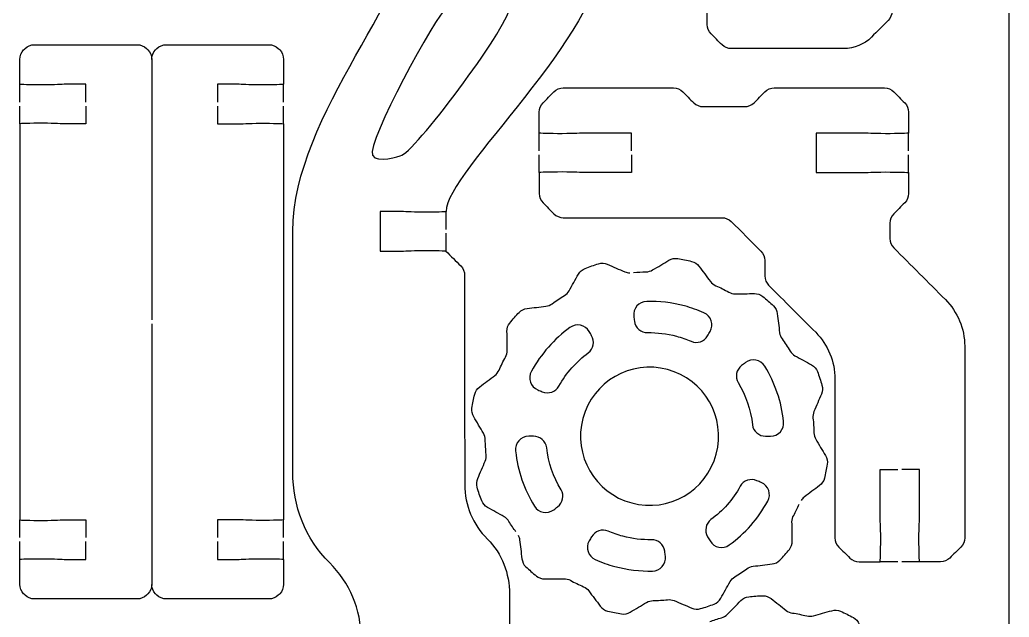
# Model space of a CAD drawing. Extents: x 0 to 265, y 230 to 450.
# Drawn here: x 190 to 265, y 358.2 to 403.4 of the extents above; entities that cross this region are included whole.
import ezdxf

# ---------------------------------------------------------------- set-up
doc = ezdxf.new("R2010")
doc.units = 0
doc.header["$MEASUREMENT"] = 0
doc.layers.add('DEFAULT', color=18, linetype='CONTINUOUS')

msp = doc.modelspace()

# ---------------------------------------------------------------- linework, layer by layer
at = {"layer": 'DEFAULT', "color": 1}
for points in [[(265, 242.15), (265, 437.85)], [(190.003, 397.2), (190.003, 398.551)], [(209.998, 397.2), (209.998, 398.551)], [(190.003, 395.549), (190.003, 396.9)], [(209.998, 395.549), (209.998, 396.9)], [(229.369, 393.506), (229.369, 394.857)], [(257.369, 393.506), (257.369, 394.857)], [(229.369, 391.855), (229.369, 393.206)], [(257.369, 391.855), (257.369, 393.206)], [(222.31, 387.558), (222.31, 388.909)], [(222.31, 385.907), (222.31, 387.258)], [(190.003, 364.201), (190.003, 365.552)], [(209.998, 364.201), (209.998, 365.552)], [(190.003, 362.553), (190.003, 363.901)], [(209.998, 362.553), (209.998, 363.901)], [(256.558, 362.359), (255.206, 362.359)], [(258.209, 362.359), (256.858, 362.359)]]:
    msp.add_lwpolyline(points, dxfattribs=at)
for points, knots in [([(235.596, 437.321), (235.596, 437.772), (235.596, 438.222), (235.596, 438.672), (234.429, 438.672), (233.263, 438.672), (232.096, 438.672), (232.004, 438.672), (231.313, 438.623), (230.346, 438.623), (229.38, 438.623), (228.596, 438.644), (228.596, 438.672), (228.596, 439.2), (228.596, 439.728), (228.596, 440.256), (228.596, 440.521), (228.702, 440.778), (228.889, 440.965), (229.166, 441.242), (229.442, 441.518), (229.718, 441.794), (229.905, 441.981), (230.159, 442.087), (230.424, 442.087), (233.385, 442.087), (236.346, 442.087), (239.307, 442.087), (240.104, 442.087), (240.866, 441.77), (241.431, 441.209), (241.837, 440.801), (242.244, 440.393), (242.651, 439.985), (243.149, 439.491), (243.801, 439.191), (244.5, 439.12), (253.337, 438.217), (260.23, 430.752), (260.23, 421.675), (260.23, 418.017), (259.108, 414.62), (257.193, 411.808), (256.505, 410.799), (256.11, 409.614), (256.11, 408.39), (256.11, 406.955), (256.11, 405.521), (256.11, 404.086), (256.11, 403.821), (256.004, 403.567), (255.817, 403.38), (255.401, 402.964), (254.984, 402.548), (254.568, 402.132), (254.004, 401.567), (253.242, 401.253), (252.444, 401.253), (249.608, 401.253), (246.772, 401.253), (243.935, 401.253), (243.671, 401.253), (243.417, 401.359), (243.23, 401.546), (242.953, 401.822), (242.677, 402.099), (242.401, 402.375), (242.214, 402.562), (242.108, 402.816), (242.108, 403.081), (242.108, 403.61), (242.108, 404.139), (242.111, 404.668), (242.111, 404.696), (242.895, 404.721), (243.861, 404.721), (244.828, 404.721), (245.519, 404.668), (245.611, 404.668), (246.777, 404.668), (247.944, 404.668), (249.111, 404.668), (249.111, 405.118), (249.111, 405.569), (249.111, 406.019)], [0, 0, 0, 0, 3.83, 3.83, 3.83, 13.75, 13.75, 13.75, 14.75, 14.75, 14.75, 15.75, 15.75, 15.75, 20.24, 20.24, 20.24, 21.24, 21.24, 21.24, 24.563402, 24.563402, 24.563402, 25.563402, 25.563402, 25.563402, 50.743402, 50.743402, 50.743402, 51.743402, 51.743402, 51.743402, 56.643657, 56.643657, 56.643657, 57.643657, 57.643657, 57.643657, 58.643657, 58.643657, 58.643657, 59.643657, 59.643657, 59.643657, 60.643657, 60.643657, 60.643657, 72.843657, 72.843657, 72.843657, 73.843657, 73.843657, 73.843657, 78.849973, 78.849973, 78.849973, 79.849973, 79.849973, 79.849973, 103.969973, 103.969973, 103.969973, 104.969973, 104.969973, 104.969973, 108.293375, 108.293375, 108.293375, 109.293375, 109.293375, 109.293375, 113.803375, 113.803375, 113.803375, 114.803375, 114.803375, 114.803375, 115.803375, 115.803375, 115.803375, 125.723375, 125.723375, 125.723375, 129.553375, 129.553375, 129.553375, 129.553375]), ([(222.289, 327.477), (222.289, 327.926), (222.289, 328.375), (222.289, 328.824), (221.79, 328.824), (221.292, 328.824), (220.793, 328.824), (220.458, 328.831), (220.006, 328.775), (219.04, 328.775), (218.077, 328.775), (217.29, 328.803), (217.29, 328.828), (216.916, 329.201), (216.542, 329.573), (216.168, 329.946), (215.981, 330.137), (215.875, 330.391), (215.875, 330.655), (215.876, 339.297), (215.878, 347.939), (215.879, 356.581), (215.879, 358.736), (215.007, 360.793), (213.473, 362.303), (211.645, 364.099), (210.693, 366.603), (210.693, 369.165), (210.693, 375.245), (210.693, 381.326), (210.693, 387.407), (210.693, 396.237), (220.214, 405.945), (220.211, 411.731), (220.214, 412.38), (220.214, 420.229), (220.211, 422.131), (220.211, 422.399), (220.317, 422.649), (220.504, 422.84), (220.539, 422.874), (220.574, 422.908), (220.61, 422.942), (220.797, 423.132), (221.051, 423.238), (221.319, 423.238), (225.249, 423.238), (229.179, 423.238), (233.108, 423.238), (233.373, 423.238), (233.627, 423.132), (233.814, 422.945), (233.849, 422.91), (233.885, 422.875), (233.92, 422.84), (234.107, 422.653), (234.213, 422.399), (234.213, 422.131), (234.213, 421.165), (234.213, 420.2), (234.213, 419.234), (234.206, 419.206), (233.426, 419.185), (232.463, 419.181), (231.496, 419.185), (231.052, 419.234), (230.713, 419.234), (229.548, 419.234), (228.382, 419.234), (227.217, 419.234), (227.217, 418.784), (227.217, 418.334), (227.217, 417.883)], [0, 0, 0, 0, 3.82, 3.82, 3.82, 8.06, 8.06, 8.06, 9.06, 9.06, 9.06, 10.06, 10.06, 10.06, 14.550134, 14.550134, 14.550134, 15.550134, 15.550134, 15.550134, 89.040134, 89.040134, 89.040134, 90.040134, 90.040134, 90.040134, 91.040134, 91.040134, 91.040134, 142.750134, 142.750134, 142.750134, 143.750134, 143.750134, 143.750134, 144.750134, 144.750134, 144.750134, 145.750134, 145.750134, 145.750134, 146.167387, 146.167387, 146.167387, 147.167387, 147.167387, 147.167387, 180.587387, 180.587387, 180.587387, 181.587387, 181.587387, 181.587387, 182.011651, 182.011651, 182.011651, 183.011651, 183.011651, 183.011651, 191.221651, 191.221651, 191.221651, 192.221651, 192.221651, 192.221651, 193.221651, 193.221651, 193.221651, 203.131651, 203.131651, 203.131651, 206.961651, 206.961651, 206.961651, 206.961651]), ([(227.214, 417.583), (227.214, 417.133), (227.214, 416.683), (227.214, 416.232), (228.38, 416.232), (229.547, 416.232), (230.713, 416.232), (231.048, 416.232), (231.496, 416.282), (232.466, 416.282), (233.433, 416.278), (234.216, 416.26), (234.216, 416.229), (234.216, 414.73), (234.216, 413.232), (234.216, 411.734), (234.209, 411.702), (233.43, 411.685), (232.463, 411.685), (231.496, 411.685), (231.048, 411.734), (230.713, 411.734), (229.547, 411.734), (228.38, 411.734), (227.214, 411.734), (227.214, 410.733), (227.214, 409.733), (227.214, 408.732), (228.381, 408.732), (229.549, 408.732), (230.717, 408.732), (231.048, 408.732), (231.496, 408.781), (232.463, 408.781), (233.433, 408.781), (234.216, 408.757), (234.216, 408.732), (234.216, 402.368), (222.31, 391.912), (222.31, 388.909), (222.299, 388.881), (221.52, 388.86), (220.56, 388.857), (219.594, 388.86), (219.146, 388.909), (218.81, 388.909), (218.309, 388.909), (217.809, 388.909), (217.308, 388.909), (217.309, 387.909), (217.31, 386.908), (217.311, 385.907), (217.81, 385.907), (218.308, 385.907), (218.807, 385.907), (219.146, 385.907), (219.594, 385.957), (220.56, 385.953), (221.523, 385.957), (222.306, 385.939), (222.306, 385.907), (222.68, 385.533), (223.054, 385.159), (223.428, 384.786), (223.615, 384.595), (223.721, 384.341), (223.721, 384.076), (223.722, 378.788), (223.723, 373.5), (223.725, 368.212), (223.725, 366.663), (224.345, 365.178), (225.45, 364.088), (226.554, 362.998), (227.122, 361.474), (227.122, 359.922), (227.122, 351.944), (227.122, 343.967), (227.122, 335.989), (227.122, 335.725), (227.228, 335.467), (227.415, 335.28), (227.747, 334.947), (228.08, 334.615), (228.413, 334.282), (228.6, 334.095), (228.706, 333.841), (228.706, 333.576), (228.706, 330.27), (228.706, 326.963), (228.706, 323.656), (228.706, 323.392), (228.6, 323.138), (228.413, 322.947), (228.039, 322.574), (227.665, 322.202), (227.291, 321.829), (227.284, 321.797), (226.505, 321.779), (225.538, 321.779), (224.571, 321.779), (224.123, 321.825), (223.788, 321.829), (223.29, 321.829), (222.791, 321.829), (222.292, 321.829), (222.291, 320.828), (222.29, 319.827), (222.289, 318.827), (222.79, 318.825), (223.291, 318.824), (223.792, 318.823), (224.123, 318.823), (224.571, 318.876), (225.538, 318.876), (226.508, 318.876), (227.291, 318.851), (227.291, 318.827), (227.665, 318.453), (228.039, 318.079), (228.413, 317.705), (228.6, 317.514), (228.706, 317.26), (228.706, 316.996), (228.706, 312.336), (228.706, 307.675), (228.706, 303.015), (228.706, 302.751), (228.812, 302.497), (228.999, 302.31), (229.275, 302.033), (229.551, 301.757), (229.828, 301.481), (230.015, 301.29), (230.12, 301.036), (230.12, 300.771), (230.12, 299.295), (230.12, 297.818), (230.12, 296.341), (230.12, 294.485), (230.858, 292.707), (232.17, 291.391), (233.505, 290.056), (234.839, 288.722), (236.174, 287.387), (236.859, 286.703), (236.859, 285.599), (236.174, 284.911), (235.493, 284.233), (234.386, 284.23), (233.701, 284.914), (232.918, 285.697), (231.652, 285.697), (230.872, 284.911), (230.092, 284.131), (230.096, 282.868), (230.872, 282.085), (231.616, 281.34), (232.287, 280.815), (232.287, 279.245), (232.279, 279.213), (231.503, 279.196), (230.537, 279.196), (229.57, 279.196), (229.122, 279.241), (228.787, 279.245), (228.288, 279.244), (227.79, 279.243), (227.291, 279.241), (227.291, 278.791), (227.291, 278.341), (227.291, 277.89)], [0, 0, 0, 0, 3.83, 3.83, 3.83, 13.75, 13.75, 13.75, 14.75, 14.75, 14.75, 15.75, 15.75, 15.75, 28.49, 28.49, 28.49, 29.49, 29.49, 29.49, 30.49, 30.49, 30.49, 40.41, 40.41, 40.41, 48.92, 48.92, 48.92, 58.85, 58.85, 58.85, 59.85, 59.85, 59.85, 60.85, 60.85, 60.85, 61.85, 61.85, 61.85, 62.85, 62.85, 62.85, 63.85, 63.85, 63.85, 68.11, 68.11, 68.11, 76.620006, 76.620006, 76.620006, 80.860006, 80.860006, 80.860006, 81.860006, 81.860006, 81.860006, 82.860006, 82.860006, 82.860006, 87.357205, 87.357205, 87.357205, 88.357205, 88.357205, 88.357205, 133.327206, 133.327206, 133.327206, 134.327206, 134.327206, 134.327206, 135.327206, 135.327206, 135.327206, 203.167206, 203.167206, 203.167206, 204.167206, 204.167206, 204.167206, 208.16943, 208.16943, 208.16943, 209.16943, 209.16943, 209.16943, 237.28943, 237.28943, 237.28943, 238.28943, 238.28943, 238.28943, 242.779564, 242.779564, 242.779564, 243.779564, 243.779564, 243.779564, 244.779564, 244.779564, 244.779564, 249.019564, 249.019564, 249.019564, 257.52957, 257.52957, 257.52957, 261.789582, 261.789582, 261.789582, 262.789582, 262.789582, 262.789582, 263.789582, 263.789582, 263.789582, 268.286781, 268.286781, 268.286781, 269.286781, 269.286781, 269.286781, 308.916781, 308.916781, 308.916781, 309.916781, 309.916781, 309.916781, 313.240183, 313.240183, 313.240183, 314.240183, 314.240183, 314.240183, 326.800183, 326.800183, 326.800183, 327.800183, 327.800183, 327.800183, 343.851507, 343.851507, 343.851507, 344.851507, 344.851507, 344.851507, 345.851507, 345.851507, 345.851507, 346.851507, 346.851507, 346.851507, 347.851507, 347.851507, 347.851507, 348.851507, 348.851507, 348.851507, 349.851507, 349.851507, 349.851507, 350.851507, 350.851507, 350.851507, 355.091518, 355.091518, 355.091518, 358.921518, 358.921518, 358.921518, 358.921518]), ([(227.107, 404.479), (227.45, 403.442), (220.246, 393.787), (218.955, 393.173), (218.81, 393.102), (217.043, 392.541), (216.746, 393.169), (216.277, 394.161), (221.544, 403.802), (222.408, 404.416), (223.396, 405.114), (226.723, 405.633), (227.107, 404.479)], [1, 1, 1, 1, 2, 2, 2, 3, 3, 3, 4, 4, 4, 5, 5, 5, 5]), ([(195.001, 397.2), (195.001, 397.65), (195.001, 398.101), (195.001, 398.551), (194.502, 398.551), (194.002, 398.551), (193.502, 398.551), (193.167, 398.551), (192.719, 398.502), (191.752, 398.502), (190.786, 398.502), (190.003, 398.523), (190.003, 398.551), (190.003, 399.181), (190.003, 399.812), (190.003, 400.442), (190.003, 400.71), (190.108, 400.964), (190.295, 401.151), (190.331, 401.186), (190.366, 401.221), (190.401, 401.257), (190.588, 401.444), (190.842, 401.55), (191.107, 401.55), (193.702, 401.55), (196.297, 401.55), (198.893, 401.55), (199.161, 401.55), (199.415, 401.444), (199.602, 401.257), (199.637, 401.221), (199.672, 401.186), (199.708, 401.151), (199.894, 400.964), (200, 400.71), (200, 400.442), (200, 393.861), (200, 387.281), (200, 380.7)], [0, 0, 0, 0, 3.83, 3.83, 3.83, 8.08, 8.08, 8.08, 9.08, 9.08, 9.08, 10.08, 10.08, 10.08, 15.44, 15.44, 15.44, 16.44, 16.44, 16.44, 16.864264, 16.864264, 16.864264, 17.864264, 17.864264, 17.864264, 39.934264, 39.934264, 39.934264, 40.934264, 40.934264, 40.934264, 41.358528, 41.358528, 41.358528, 42.358528, 42.358528, 42.358528, 98.318528, 98.318528, 98.318528, 98.318528]), ([(200, 400.442), (200, 400.71), (200.106, 400.964), (200.293, 401.151), (200.328, 401.186), (200.364, 401.221), (200.399, 401.257), (200.586, 401.444), (200.84, 401.55), (201.105, 401.55), (203.7, 401.55), (206.295, 401.55), (208.89, 401.55), (209.158, 401.55), (209.412, 401.444), (209.599, 401.257), (209.635, 401.221), (209.67, 401.186), (209.705, 401.151), (209.892, 400.964), (209.998, 400.71), (209.998, 400.442), (209.998, 399.811), (209.998, 399.181), (209.998, 398.551), (209.998, 398.523), (209.215, 398.502), (208.248, 398.502), (207.282, 398.502), (206.834, 398.551), (206.498, 398.551), (205.999, 398.551), (205.499, 398.551), (204.999, 398.551), (204.999, 398.101), (204.999, 397.65), (204.999, 397.2)], [0, 0, 0, 0, 1, 1, 1, 1.424264, 1.424264, 1.424264, 2.424264, 2.424264, 2.424264, 24.494264, 24.494264, 24.494264, 25.494264, 25.494264, 25.494264, 25.918528, 25.918528, 25.918528, 26.918528, 26.918528, 26.918528, 32.278528, 32.278528, 32.278528, 33.278528, 33.278528, 33.278528, 34.278528, 34.278528, 34.278528, 38.528528, 38.528528, 38.528528, 42.358528, 42.358528, 42.358528, 42.358528]), ([(236.368, 393.506), (236.368, 393.957), (236.368, 394.407), (236.368, 394.857), (235.202, 394.857), (234.035, 394.857), (232.869, 394.857), (232.533, 394.857), (232.085, 394.808), (231.119, 394.808), (230.152, 394.808), (229.369, 394.829), (229.369, 394.857), (229.369, 395.385), (229.369, 395.913), (229.369, 396.441), (229.369, 396.709), (229.475, 396.963), (229.665, 397.15), (229.941, 397.427), (230.216, 397.703), (230.491, 397.979), (230.681, 398.166), (230.935, 398.272), (231.2, 398.272), (233.983, 398.272), (236.767, 398.272), (239.55, 398.272), (239.815, 398.272), (240.069, 398.166), (240.259, 397.979), (240.534, 397.703), (240.81, 397.427), (241.085, 397.15), (241.275, 396.963), (241.529, 396.858), (241.794, 396.858), (242.845, 396.858), (243.896, 396.858), (244.948, 396.858), (245.212, 396.858), (245.466, 396.963), (245.657, 397.15), (245.932, 397.427), (246.207, 397.703), (246.482, 397.979), (246.673, 398.166), (246.927, 398.272), (247.191, 398.272), (249.975, 398.272), (252.758, 398.272), (255.542, 398.272), (255.806, 398.272), (256.06, 398.166), (256.251, 397.979), (256.526, 397.703), (256.801, 397.427), (257.076, 397.15), (257.267, 396.963), (257.369, 396.709), (257.369, 396.441), (257.369, 395.913), (257.369, 395.385), (257.369, 394.857), (257.369, 394.829), (256.586, 394.808), (255.619, 394.808), (254.653, 394.808), (254.205, 394.857), (253.869, 394.857), (252.703, 394.857), (251.536, 394.857), (250.37, 394.857), (250.37, 393.857), (250.37, 392.856), (250.37, 391.855), (251.536, 391.855), (252.703, 391.855), (253.869, 391.855), (254.205, 391.855), (254.653, 391.905), (255.619, 391.905), (256.586, 391.905), (257.369, 391.883), (257.369, 391.855), (257.369, 391.327), (257.369, 390.799), (257.369, 390.271), (257.369, 390.007), (257.267, 389.753), (257.076, 389.566), (256.801, 389.289), (256.526, 389.013), (256.251, 388.737), (256.06, 388.55), (255.954, 388.296), (255.954, 388.028), (255.954, 387.637), (255.954, 387.247), (255.954, 386.856), (255.954, 386.592), (256.06, 386.338), (256.251, 386.151), (257.554, 384.847), (258.857, 383.543), (260.159, 382.238), (261.098, 381.3), (261.624, 380.03), (261.624, 378.704), (261.624, 373.864), (261.624, 369.023), (261.624, 364.183), (261.624, 363.919), (261.521, 363.665), (261.331, 363.478), (261.054, 363.203), (260.778, 362.927), (260.502, 362.652), (260.315, 362.465), (260.061, 362.359), (259.796, 362.359), (259.267, 362.359), (258.738, 362.359), (258.209, 362.359), (258.18, 362.359), (258.159, 363.143), (258.159, 364.109), (258.159, 365.076), (258.209, 365.524), (258.209, 365.859), (258.209, 367.026), (258.209, 368.192), (258.209, 369.359), (257.758, 369.359), (257.308, 369.359), (256.858, 369.359)], [0, 0, 0, 0, 3.83, 3.83, 3.83, 13.75, 13.75, 13.75, 14.75, 14.75, 14.75, 15.75, 15.75, 15.75, 20.24, 20.24, 20.24, 21.24, 21.24, 21.24, 24.556338, 24.556338, 24.556338, 25.556338, 25.556338, 25.556338, 49.226338, 49.226338, 49.226338, 50.226338, 50.226338, 50.226338, 53.542677, 53.542677, 53.542677, 54.542677, 54.542677, 54.542677, 63.482677, 63.482677, 63.482677, 64.482677, 64.482677, 64.482677, 67.799015, 67.799015, 67.799015, 68.799015, 68.799015, 68.799015, 92.469015, 92.469015, 92.469015, 93.469015, 93.469015, 93.469015, 96.785353, 96.785353, 96.785353, 97.785353, 97.785353, 97.785353, 102.275353, 102.275353, 102.275353, 103.275353, 103.275353, 103.275353, 104.275353, 104.275353, 104.275353, 114.195353, 114.195353, 114.195353, 122.705353, 122.705353, 122.705353, 132.625353, 132.625353, 132.625353, 133.625353, 133.625353, 133.625353, 134.625353, 134.625353, 134.625353, 139.115353, 139.115353, 139.115353, 140.115353, 140.115353, 140.115353, 143.431692, 143.431692, 143.431692, 144.431692, 144.431692, 144.431692, 147.751692, 147.751692, 147.751692, 148.751692, 148.751692, 148.751692, 164.428251, 164.428251, 164.428251, 165.428251, 165.428251, 165.428251, 206.588251, 206.588251, 206.588251, 207.588251, 207.588251, 207.588251, 210.904589, 210.904589, 210.904589, 211.904589, 211.904589, 211.904589, 216.404589, 216.404589, 216.404589, 217.404589, 217.404589, 217.404589, 218.404589, 218.404589, 218.404589, 228.324589, 228.324589, 228.324589, 232.154589, 232.154589, 232.154589, 232.154589]), ([(195.001, 396.9), (195.001, 396.45), (195.001, 395.999), (195.001, 395.549), (194.502, 395.549), (194.002, 395.549), (193.502, 395.549), (193.167, 395.549), (192.719, 395.598), (191.752, 395.598), (190.786, 395.598), (190.003, 395.577), (190.003, 395.549), (190.003, 385.55), (190.003, 375.551), (190.003, 365.552), (190.003, 365.524), (190.786, 365.503), (191.752, 365.503), (192.719, 365.503), (193.167, 365.552), (193.502, 365.552), (194.002, 365.552), (194.502, 365.552), (195.001, 365.552), (195.001, 365.102), (195.001, 364.651), (195.001, 364.201)], [0, 0, 0, 0, 3.83, 3.83, 3.83, 8.08, 8.08, 8.08, 9.08, 9.08, 9.08, 10.08, 10.08, 10.08, 95.11, 95.11, 95.11, 96.11, 96.11, 96.11, 97.11, 97.11, 97.11, 101.36, 101.36, 101.36, 105.19, 105.19, 105.19, 105.19]), ([(204.999, 396.9), (204.999, 396.45), (204.999, 395.999), (204.999, 395.549), (205.499, 395.549), (205.999, 395.549), (206.498, 395.549), (206.834, 395.549), (207.282, 395.598), (208.248, 395.598), (209.215, 395.598), (209.998, 395.577), (209.998, 395.549), (209.998, 385.55), (209.998, 375.551), (209.998, 365.552), (209.998, 365.524), (209.215, 365.503), (208.248, 365.503), (207.282, 365.503), (206.834, 365.552), (206.498, 365.552), (205.999, 365.552), (205.499, 365.552), (204.999, 365.552), (204.999, 365.102), (204.999, 364.651), (204.999, 364.201)], [0, 0, 0, 0, 3.83, 3.83, 3.83, 8.08, 8.08, 8.08, 9.08, 9.08, 9.08, 10.08, 10.08, 10.08, 95.11, 95.11, 95.11, 96.11, 96.11, 96.11, 97.11, 97.11, 97.11, 101.36, 101.36, 101.36, 105.19, 105.19, 105.19, 105.19]), ([(236.368, 393.206), (236.368, 392.756), (236.368, 392.306), (236.368, 391.855), (235.202, 391.855), (234.035, 391.855), (232.869, 391.855), (232.533, 391.855), (232.085, 391.905), (231.119, 391.905), (230.152, 391.905), (229.369, 391.883), (229.369, 391.855), (229.369, 391.327), (229.369, 390.799), (229.369, 390.271), (229.369, 390.007), (229.475, 389.753), (229.665, 389.566), (229.941, 389.289), (230.216, 389.013), (230.491, 388.737), (230.681, 388.55), (230.935, 388.444), (231.2, 388.444), (235.209, 388.444), (239.217, 388.444), (243.226, 388.444), (243.491, 388.444), (243.745, 388.338), (243.932, 388.151), (244.681, 387.403), (245.43, 386.655), (246.179, 385.907), (246.369, 385.72), (246.472, 385.466), (246.472, 385.198), (246.472, 384.808), (246.472, 384.417), (246.472, 384.027), (246.472, 383.762), (246.578, 383.508), (246.765, 383.321), (247.953, 382.133), (249.142, 380.944), (250.331, 379.755), (251.266, 378.817), (251.792, 377.547), (251.792, 376.22), (251.792, 372.208), (251.792, 368.196), (251.792, 364.183), (251.792, 363.919), (251.897, 363.665), (252.088, 363.478), (252.364, 363.203), (252.641, 362.927), (252.917, 362.652), (253.104, 362.465), (253.358, 362.359), (253.623, 362.359), (254.151, 362.359), (254.679, 362.359), (255.206, 362.359), (255.235, 362.359), (255.259, 363.143), (255.259, 364.109), (255.259, 365.076), (255.206, 365.524), (255.206, 365.859), (255.206, 367.026), (255.206, 368.192), (255.206, 369.359), (255.657, 369.359), (256.107, 369.359), (256.558, 369.359)], [0, 0, 0, 0, 3.83, 3.83, 3.83, 13.75, 13.75, 13.75, 14.75, 14.75, 14.75, 15.75, 15.75, 15.75, 20.24, 20.24, 20.24, 21.24, 21.24, 21.24, 24.556338, 24.556338, 24.556338, 25.556338, 25.556338, 25.556338, 59.646338, 59.646338, 59.646338, 60.646338, 60.646338, 60.646338, 69.64781, 69.64781, 69.64781, 70.64781, 70.64781, 70.64781, 73.96781, 73.96781, 73.96781, 74.96781, 74.96781, 74.96781, 89.26551, 89.26551, 89.26551, 90.26551, 90.26551, 90.26551, 124.38551, 124.38551, 124.38551, 125.38551, 125.38551, 125.38551, 128.701848, 128.701848, 128.701848, 129.701848, 129.701848, 129.701848, 134.191848, 134.191848, 134.191848, 135.191848, 135.191848, 135.191848, 136.191848, 136.191848, 136.191848, 146.111848, 146.111848, 146.111848, 149.941848, 149.941848, 149.941848, 149.941848]), ([(227.612, 364.631), (227.422, 364.889), (227.249, 365.153), (227.083, 365.425), (226.995, 365.573), (226.871, 365.697), (226.72, 365.781), (226.299, 366.018), (225.878, 366.254), (225.457, 366.49), (225.256, 366.603), (225.097, 366.78), (225.016, 366.995), (224.885, 367.33), (224.772, 367.669), (224.67, 368.011), (224.607, 368.23), (224.624, 368.466), (224.716, 368.678), (224.905, 369.12), (225.095, 369.562), (225.284, 370.004), (225.351, 370.163), (225.372, 370.336), (225.354, 370.509), (225.316, 370.875), (225.291, 371.246), (225.284, 371.616), (225.28, 371.789), (225.234, 371.959), (225.146, 372.11), (224.901, 372.523), (224.655, 372.936), (224.409, 373.348), (224.289, 373.55), (224.24, 373.782), (224.278, 374.012), (224.331, 374.361), (224.402, 374.71), (224.487, 375.059), (224.54, 375.285), (224.677, 375.486), (224.861, 375.624), (225.246, 375.912), (225.632, 376.2), (226.018, 376.488), (226.155, 376.59), (226.261, 376.732), (226.332, 376.89), (226.48, 377.229), (226.646, 377.564), (226.822, 377.885), (226.903, 378.037), (226.949, 378.206), (226.949, 378.376), (226.943, 378.86), (226.937, 379.345), (226.931, 379.829), (226.928, 380.055), (227.002, 380.281), (227.143, 380.457), (227.372, 380.739), (227.609, 381.011), (227.856, 381.268), (228.014, 381.434), (228.226, 381.533), (228.455, 381.561), (228.932, 381.619), (229.408, 381.676), (229.884, 381.734), (230.057, 381.752), (230.223, 381.822), (230.36, 381.924), (230.66, 382.143), (230.967, 382.348), (231.281, 382.538), (231.429, 382.63), (231.556, 382.754), (231.641, 382.905), (231.877, 383.325), (232.114, 383.745), (232.35, 384.165), (232.459, 384.362), (232.636, 384.521), (232.847, 384.602), (233.183, 384.733), (233.525, 384.849), (233.874, 384.951), (234.093, 385.015), (234.329, 384.997), (234.537, 384.909), (234.979, 384.72), (235.422, 384.53), (235.864, 384.341), (235.98, 384.288), (236.107, 384.263), (236.234, 384.26)], [0, 0, 0, 0, 1, 1, 1, 2, 2, 2, 6.105667, 6.105667, 6.105667, 7.105667, 7.105667, 7.105667, 8.105667, 8.105667, 8.105667, 9.105667, 9.105667, 9.105667, 13.195862, 13.195862, 13.195862, 14.195862, 14.195862, 14.195862, 15.195862, 15.195862, 15.195862, 16.195862, 16.195862, 16.195862, 20.280982, 20.280982, 20.280982, 21.280982, 21.280982, 21.280982, 22.280982, 22.280982, 22.280982, 23.280982, 23.280982, 23.280982, 27.37499, 27.37499, 27.37499, 28.37499, 28.37499, 28.37499, 29.37499, 29.37499, 29.37499, 30.37499, 30.37499, 30.37499, 34.495293, 34.495293, 34.495293, 35.495293, 35.495293, 35.495293, 36.495293, 36.495293, 36.495293, 37.495293, 37.495293, 37.495293, 41.574827, 41.574827, 41.574827, 42.574827, 42.574827, 42.574827, 43.574827, 43.574827, 43.574827, 44.574827, 44.574827, 44.574827, 48.671777, 48.671777, 48.671777, 49.671777, 49.671777, 49.671777, 50.671777, 50.671777, 50.671777, 51.671777, 51.671777, 51.671777, 55.761973, 55.761973, 55.761973, 56.761973, 56.761973, 56.761973, 56.761973]), ([(236.53, 384.281), (236.844, 384.316), (237.158, 384.334), (237.476, 384.341), (237.649, 384.345), (237.818, 384.39), (237.966, 384.479), (238.381, 384.724), (238.796, 384.97), (239.212, 385.216), (239.409, 385.332), (239.642, 385.382), (239.871, 385.346), (240.22, 385.29), (240.573, 385.219), (240.923, 385.135), (241.148, 385.082), (241.346, 384.948), (241.483, 384.761), (241.772, 384.376), (242.06, 383.992), (242.348, 383.607), (242.45, 383.466), (242.591, 383.36), (242.753, 383.29), (243.092, 383.142), (243.424, 382.979), (243.745, 382.803), (243.896, 382.718), (244.066, 382.672), (244.242, 382.676), (244.723, 382.681), (245.204, 382.685), (245.685, 382.69), (245.914, 382.694), (246.14, 382.619), (246.32, 382.475), (246.599, 382.249), (246.867, 382.013), (247.128, 381.766), (247.29, 381.611), (247.392, 381.395), (247.421, 381.17), (247.478, 380.689), (247.536, 380.208), (247.594, 379.727), (247.615, 379.554), (247.682, 379.395), (247.784, 379.257), (247.999, 378.961), (248.207, 378.654), (248.398, 378.34), (248.486, 378.192), (248.61, 378.069), (248.761, 377.984), (249.18, 377.75), (249.599, 377.516), (250.017, 377.282), (250.218, 377.169), (250.377, 376.989), (250.462, 376.774), (250.589, 376.439), (250.705, 376.1), (250.807, 375.754), (250.871, 375.532), (250.853, 375.292), (250.765, 375.081), (250.576, 374.637), (250.386, 374.194), (250.197, 373.751), (250.13, 373.592), (250.109, 373.419), (250.126, 373.25), (250.169, 372.883), (250.194, 372.512), (250.201, 372.142), (250.204, 371.973), (250.25, 371.803), (250.338, 371.655), (250.583, 371.242), (250.827, 370.83), (251.072, 370.417), (251.188, 370.216), (251.241, 369.983), (251.202, 369.754), (251.15, 369.404), (251.079, 369.052), (250.994, 368.702), (250.938, 368.477), (250.804, 368.279), (250.62, 368.138), (250.235, 367.85), (249.849, 367.562), (249.463, 367.274), (249.364, 367.2), (249.283, 367.104), (249.22, 367.002)], [0, 0, 0, 0, 1, 1, 1, 2, 2, 2, 6.102316, 6.102316, 6.102316, 7.102316, 7.102316, 7.102316, 8.102316, 8.102316, 8.102316, 9.102316, 9.102316, 9.102316, 13.188317, 13.188317, 13.188317, 14.188317, 14.188317, 14.188317, 15.188317, 15.188317, 15.188317, 16.188317, 16.188317, 16.188317, 20.278513, 20.278513, 20.278513, 21.278513, 21.278513, 21.278513, 22.278513, 22.278513, 22.278513, 23.278513, 23.278513, 23.278513, 27.39776, 27.39776, 27.39776, 28.39776, 28.39776, 28.39776, 29.39776, 29.39776, 29.39776, 30.39776, 30.39776, 30.39776, 34.476203, 34.476203, 34.476203, 35.476203, 35.476203, 35.476203, 36.476203, 36.476203, 36.476203, 37.476203, 37.476203, 37.476203, 41.575594, 41.575594, 41.575594, 42.575594, 42.575594, 42.575594, 43.575594, 43.575594, 43.575594, 44.575594, 44.575594, 44.575594, 48.655606, 48.655606, 48.655606, 49.655606, 49.655606, 49.655606, 50.655606, 50.655606, 50.655606, 51.655606, 51.655606, 51.655606, 55.749614, 55.749614, 55.749614, 56.749614, 56.749614, 56.749614, 56.749614]), ([(241.859, 381.236), (242.404, 380.997), (242.618, 380.334), (242.321, 379.819), (242.258, 379.711), (242.196, 379.604), (242.134, 379.497), (241.883, 379.062), (241.347, 378.874), (240.887, 379.074), (240.531, 379.229), (240.159, 379.359), (239.773, 379.463), (239.045, 379.658), (238.313, 379.744), (237.595, 379.73), (237.089, 379.72), (236.658, 380.095), (236.592, 380.598), (236.576, 380.721), (236.559, 380.844), (236.543, 380.967), (236.465, 381.561), (236.924, 382.086), (237.523, 382.1), (238.467, 382.121), (239.429, 382.009), (240.387, 381.753), (240.898, 381.616), (241.389, 381.443), (241.859, 381.236)], [1, 1, 1, 1, 2, 2, 2, 3.054681, 3.054681, 3.054681, 4.054681, 4.054681, 4.054681, 5.054681, 5.054681, 5.054681, 6.054681, 6.054681, 6.054681, 7.054681, 7.054681, 7.054681, 8.111728, 8.111728, 8.111728, 9.111728, 9.111728, 9.111728, 10.111728, 10.111728, 10.111728, 11.111728, 11.111728, 11.111728, 11.111728]), ([(200, 380.401), (200, 373.819), (200, 367.237), (200, 360.656), (200, 360.391), (199.894, 360.137), (199.708, 359.95), (199.672, 359.915), (199.637, 359.879), (199.602, 359.844), (199.415, 359.657), (199.161, 359.551), (198.893, 359.551), (196.297, 359.551), (193.702, 359.551), (191.107, 359.551), (190.842, 359.551), (190.588, 359.657), (190.401, 359.844), (190.366, 359.879), (190.331, 359.915), (190.295, 359.95), (190.108, 360.137), (190.003, 360.391), (190.003, 360.656), (190.003, 361.287), (190.003, 361.918), (190.003, 362.55), (190.003, 362.578), (190.786, 362.599), (191.752, 362.599), (192.719, 362.599), (193.167, 362.55), (193.502, 362.55), (194.002, 362.55), (194.502, 362.55), (195.001, 362.55), (195.001, 363), (195.001, 363.451), (195.001, 363.901)], [0, 0, 0, 0, 55.97, 55.97, 55.97, 56.97, 56.97, 56.97, 57.394264, 57.394264, 57.394264, 58.394264, 58.394264, 58.394264, 80.464264, 80.464264, 80.464264, 81.464264, 81.464264, 81.464264, 81.888528, 81.888528, 81.888528, 82.888528, 82.888528, 82.888528, 88.258528, 88.258528, 88.258528, 89.258528, 89.258528, 89.258528, 90.258528, 90.258528, 90.258528, 94.508528, 94.508528, 94.508528, 98.338528, 98.338528, 98.338528, 98.338528]), ([(233.161, 379.815), (233.223, 379.708), (233.285, 379.601), (233.346, 379.494), (233.597, 379.06), (233.494, 378.499), (233.091, 378.202), (232.191, 377.541), (231.426, 376.686), (230.87, 375.678), (230.625, 375.233), (230.073, 375.059), (229.604, 375.253), (229.494, 375.298), (229.385, 375.343), (229.276, 375.388), (228.722, 375.617), (228.496, 376.277), (228.784, 376.803), (229.511, 378.13), (230.513, 379.253), (231.698, 380.12), (232.18, 380.473), (232.862, 380.332), (233.161, 379.815)], [0, 0, 0, 0, 1.050583, 1.050583, 1.050583, 2.050583, 2.050583, 2.050583, 3.050583, 3.050583, 3.050583, 4.050583, 4.050583, 4.050583, 5.055818, 5.055818, 5.055818, 6.055818, 6.055818, 6.055818, 7.055818, 7.055818, 7.055818, 8.055818, 8.055818, 8.055818, 8.055818]), ([(242.795, 370.527), (242.047, 367.736), (239.177, 366.076), (236.387, 366.824), (233.593, 367.573), (231.937, 370.445), (232.685, 373.236), (233.433, 376.03), (236.303, 377.686), (239.097, 376.938), (241.887, 376.19), (243.544, 373.321), (242.795, 370.527)], [1, 1, 1, 1, 2, 2, 2, 3, 3, 3, 4, 4, 4, 5, 5, 5, 5]), ([(246.478, 377.18), (247.243, 375.919), (247.735, 374.494), (247.9, 373.001), (247.965, 372.405), (247.504, 371.882), (246.904, 371.882), (246.781, 371.882), (246.658, 371.882), (246.536, 371.882), (246.034, 371.882), (245.595, 372.251), (245.541, 372.749), (245.415, 373.889), (245.04, 374.978), (244.456, 375.943), (244.197, 376.371), (244.318, 376.928), (244.715, 377.233), (244.813, 377.308), (244.911, 377.383), (245.009, 377.458), (245.484, 377.822), (246.168, 377.691), (246.478, 377.18)], [1, 1, 1, 1, 2, 2, 2, 3, 3, 3, 4.045, 4.045, 4.045, 5.045, 5.045, 5.045, 6.045, 6.045, 6.045, 7.045, 7.045, 7.045, 8.096264, 8.096264, 8.096264, 9.096264, 9.096264, 9.096264, 9.096264]), ([(229.005, 366.584), (228.239, 367.845), (227.746, 369.27), (227.583, 370.762), (227.517, 371.357), (227.979, 371.88), (228.578, 371.88), (228.7, 371.88), (228.822, 371.88), (228.944, 371.88), (229.446, 371.88), (229.885, 371.512), (229.941, 371.013), (230.068, 369.874), (230.444, 368.786), (231.028, 367.822), (231.287, 367.394), (231.166, 366.837), (230.769, 366.532), (230.671, 366.457), (230.573, 366.381), (230.474, 366.306), (230, 365.942), (229.316, 366.073), (229.005, 366.584)], [1, 1, 1, 1, 2, 2, 2, 3, 3, 3, 4.039, 4.039, 4.039, 5.039, 5.039, 5.039, 6.039, 6.039, 6.039, 7.039, 7.039, 7.039, 8.093069, 8.093069, 8.093069, 9.093069, 9.093069, 9.093069, 9.093069]), ([(245.877, 368.512), (245.986, 368.466), (246.096, 368.421), (246.206, 368.375), (246.759, 368.146), (246.985, 367.486), (246.697, 366.961), (245.97, 365.633), (244.968, 364.508), (243.785, 363.641), (243.303, 363.288), (242.621, 363.429), (242.322, 363.946), (242.259, 364.053), (242.197, 364.161), (242.135, 364.269), (241.884, 364.703), (241.986, 365.264), (242.39, 365.561), (243.29, 366.222), (244.054, 367.079), (244.611, 368.088), (244.856, 368.532), (245.408, 368.706), (245.877, 368.512)], [1, 1, 1, 1, 2.011002, 2.011002, 2.011002, 3.011002, 3.011002, 3.011002, 4.011002, 4.011002, 4.011002, 5.011002, 5.011002, 5.011002, 6.069282, 6.069282, 6.069282, 7.069282, 7.069282, 7.069282, 8.069282, 8.069282, 8.069282, 9.069282, 9.069282, 9.069282, 9.069282]), ([(227.778, 364.377), (227.834, 364.271), (227.873, 364.155), (227.887, 364.035), (227.945, 363.557), (228.003, 363.078), (228.06, 362.599), (228.088, 362.37), (228.191, 362.151), (228.36, 361.993), (228.614, 361.749), (228.882, 361.513), (229.161, 361.287), (229.341, 361.142), (229.57, 361.068), (229.799, 361.072), (230.282, 361.076), (230.764, 361.081), (231.246, 361.086), (231.419, 361.089), (231.584, 361.044), (231.736, 360.962), (232.057, 360.786), (232.389, 360.624), (232.731, 360.476), (232.89, 360.405), (233.027, 360.299), (233.133, 360.162), (233.422, 359.776), (233.712, 359.39), (234.001, 359.005), (234.139, 358.818), (234.336, 358.683), (234.562, 358.631), (234.911, 358.546), (235.26, 358.475), (235.613, 358.419), (235.839, 358.384), (236.075, 358.433), (236.273, 358.553), (236.686, 358.798), (237.098, 359.042), (237.511, 359.287), (237.663, 359.375), (237.836, 359.421), (238.012, 359.424), (238.375, 359.431), (238.742, 359.456), (239.102, 359.495), (239.275, 359.516), (239.451, 359.491), (239.61, 359.424), (240.054, 359.235), (240.497, 359.046), (240.94, 358.856), (241.152, 358.765), (241.388, 358.747), (241.607, 358.814), (241.956, 358.916), (242.298, 359.033), (242.637, 359.163), (242.849, 359.244), (243.025, 359.403), (243.134, 359.604), (243.371, 360.024), (243.607, 360.444), (243.844, 360.864), (243.925, 361.012), (244.048, 361.135), (244.196, 361.227), (244.514, 361.418), (244.817, 361.622), (245.117, 361.841), (245.255, 361.943), (245.417, 362.007), (245.586, 362.028), (246.066, 362.085), (246.546, 362.143), (247.026, 362.201), (247.251, 362.229), (247.467, 362.328), (247.622, 362.493), (247.872, 362.755), (248.109, 363.026), (248.338, 363.305), (248.483, 363.485), (248.557, 363.711), (248.553, 363.94), (248.547, 364.422), (248.541, 364.904), (248.535, 365.386), (248.535, 365.559), (248.581, 365.728), (248.666, 365.884), (248.814, 366.159), (248.959, 366.441), (249.082, 366.734)], [0, 0, 0, 0, 1, 1, 1, 5.09939, 5.09939, 5.09939, 6.09939, 6.09939, 6.09939, 7.09939, 7.09939, 7.09939, 8.09939, 8.09939, 8.09939, 12.199585, 12.199585, 12.199585, 13.199585, 13.199585, 13.199585, 14.199585, 14.199585, 14.199585, 15.199585, 15.199585, 15.199585, 19.299585, 19.299585, 19.299585, 20.299585, 20.299585, 20.299585, 21.299585, 21.299585, 21.299585, 22.299585, 22.299585, 22.299585, 26.379598, 26.379598, 26.379598, 27.379598, 27.379598, 27.379598, 28.379598, 28.379598, 28.379598, 29.379598, 29.379598, 29.379598, 33.478988, 33.478988, 33.478988, 34.478988, 34.478988, 34.478988, 35.478988, 35.478988, 35.478988, 36.478988, 36.478988, 36.478988, 40.575938, 40.575938, 40.575938, 41.575938, 41.575938, 41.575938, 42.575938, 42.575938, 42.575938, 43.575938, 43.575938, 43.575938, 47.685257, 47.685257, 47.685257, 48.685257, 48.685257, 48.685257, 49.685257, 49.685257, 49.685257, 50.685257, 50.685257, 50.685257, 54.785561, 54.785561, 54.785561, 55.785561, 55.785561, 55.785561, 56.785561, 56.785561, 56.785561, 56.785561]), ([(233.622, 362.53), (233.077, 362.769), (232.863, 363.432), (233.16, 363.947), (233.222, 364.054), (233.284, 364.162), (233.346, 364.269), (233.596, 364.703), (234.133, 364.892), (234.592, 364.692), (234.95, 364.536), (235.323, 364.406), (235.711, 364.303), (236.437, 364.108), (237.169, 364.022), (237.886, 364.035), (238.392, 364.044), (238.822, 363.669), (238.887, 363.167), (238.904, 363.043), (238.92, 362.919), (238.936, 362.795), (239.014, 362.2), (238.554, 361.675), (237.954, 361.663), (237.012, 361.645), (236.051, 361.757), (235.097, 362.013), (234.586, 362.15), (234.093, 362.323), (233.622, 362.53)], [1, 1, 1, 1, 2, 2, 2, 3.051949, 3.051949, 3.051949, 4.051949, 4.051949, 4.051949, 5.051949, 5.051949, 5.051949, 6.051949, 6.051949, 6.051949, 7.051949, 7.051949, 7.051949, 8.113953, 8.113953, 8.113953, 9.113953, 9.113953, 9.113953, 10.113953, 10.113953, 10.113953, 11.113953, 11.113953, 11.113953, 11.113953]), ([(204.999, 363.901), (204.999, 363.451), (204.999, 363), (204.999, 362.55), (205.499, 362.55), (205.999, 362.55), (206.498, 362.55), (206.834, 362.55), (207.282, 362.599), (208.248, 362.599), (209.215, 362.599), (209.998, 362.578), (209.998, 362.55), (209.998, 361.918), (209.998, 361.287), (209.998, 360.656), (209.998, 360.391), (209.892, 360.137), (209.705, 359.95), (209.67, 359.915), (209.635, 359.879), (209.599, 359.844), (209.412, 359.657), (209.158, 359.551), (208.89, 359.551), (206.295, 359.551), (203.7, 359.551), (201.105, 359.551), (200.84, 359.551), (200.586, 359.657), (200.399, 359.844), (200.364, 359.879), (200.328, 359.915), (200.293, 359.95), (200.106, 360.137), (200, 360.391), (200, 360.656)], [0, 0, 0, 0, 3.83, 3.83, 3.83, 8.08, 8.08, 8.08, 9.08, 9.08, 9.08, 10.08, 10.08, 10.08, 15.45, 15.45, 15.45, 16.45, 16.45, 16.45, 16.874264, 16.874264, 16.874264, 17.874264, 17.874264, 17.874264, 39.944264, 39.944264, 39.944264, 40.944264, 40.944264, 40.944264, 41.368528, 41.368528, 41.368528, 42.368528, 42.368528, 42.368528, 42.368528]), ([(242.298, 357.83), (242.591, 357.943), (242.891, 358.041), (243.198, 358.13), (243.36, 358.179), (243.512, 358.267), (243.635, 358.387), (243.973, 358.733), (244.31, 359.079), (244.648, 359.424), (244.807, 359.59), (245.022, 359.696), (245.251, 359.721), (245.604, 359.759), (245.96, 359.781), (246.32, 359.791), (246.549, 359.798), (246.779, 359.717), (246.959, 359.572), (247.336, 359.276), (247.714, 358.98), (248.091, 358.683), (248.229, 358.574), (248.391, 358.507), (248.564, 358.482), (248.931, 358.426), (249.294, 358.355), (249.65, 358.267), (249.82, 358.225), (249.996, 358.225), (250.162, 358.274), (250.625, 358.404), (251.088, 358.533), (251.552, 358.662), (251.774, 358.726), (252.014, 358.712), (252.222, 358.616), (252.55, 358.472), (252.871, 358.313), (253.185, 358.14), (253.383, 358.031), (253.538, 357.854), (253.623, 357.643), (253.804, 357.192), (253.985, 356.742), (254.166, 356.292), (254.229, 356.133), (254.335, 355.995), (254.469, 355.886), (254.755, 355.657), (255.034, 355.417), (255.298, 355.159), (255.425, 355.043), (255.573, 354.955), (255.743, 354.912), (256.207, 354.794), (256.672, 354.675), (257.136, 354.556), (257.362, 354.5), (257.563, 354.369), (257.697, 354.182), (257.909, 353.893), (258.11, 353.593), (258.297, 353.286), (258.417, 353.088), (258.463, 352.856), (258.427, 352.626), (258.36, 352.149), (258.293, 351.671), (258.226, 351.194), (258.202, 351.025), (258.226, 350.852), (258.286, 350.69), (258.42, 350.347), (258.54, 349.998), (258.646, 349.642), (258.692, 349.476), (258.78, 349.324), (258.904, 349.204), (259.247, 348.869), (259.59, 348.534), (259.934, 348.199), (260.1, 348.037), (260.209, 347.825), (260.234, 347.596), (260.269, 347.243), (260.294, 346.883), (260.301, 346.523), (260.308, 346.29), (260.227, 346.065), (260.085, 345.881), (259.788, 345.504), (259.49, 345.126), (259.193, 344.749), (259.119, 344.654), (259.062, 344.541), (259.027, 344.424)], [0, 0, 0, 0, 1, 1, 1, 2, 2, 2, 6.108589, 6.108589, 6.108589, 7.108589, 7.108589, 7.108589, 8.108589, 8.108589, 8.108589, 9.108589, 9.108589, 9.108589, 13.189581, 13.189581, 13.189581, 14.189581, 14.189581, 14.189581, 15.189581, 15.189581, 15.189581, 16.189581, 16.189581, 16.189581, 20.280253, 20.280253, 20.280253, 21.280253, 21.280253, 21.280253, 22.280253, 22.280253, 22.280253, 23.280253, 23.280253, 23.280253, 27.408267, 27.408267, 27.408267, 28.408267, 28.408267, 28.408267, 29.408267, 29.408267, 29.408267, 30.408267, 30.408267, 30.408267, 34.48535, 34.48535, 34.48535, 35.48535, 35.48535, 35.48535, 36.48535, 36.48535, 36.48535, 37.48535, 37.48535, 37.48535, 41.585167, 41.585167, 41.585167, 42.585167, 42.585167, 42.585167, 43.585167, 43.585167, 43.585167, 44.585167, 44.585167, 44.585167, 48.665473, 48.665473, 48.665473, 49.665473, 49.665473, 49.665473, 50.665473, 50.665473, 50.665473, 51.665473, 51.665473, 51.665473, 55.752648, 55.752648, 55.752648, 56.752648, 56.752648, 56.752648, 56.752648])]:
    msp.add_open_spline(points, degree=3, knots=knots, dxfattribs=at)

doc.saveas('drawing.dxf')
